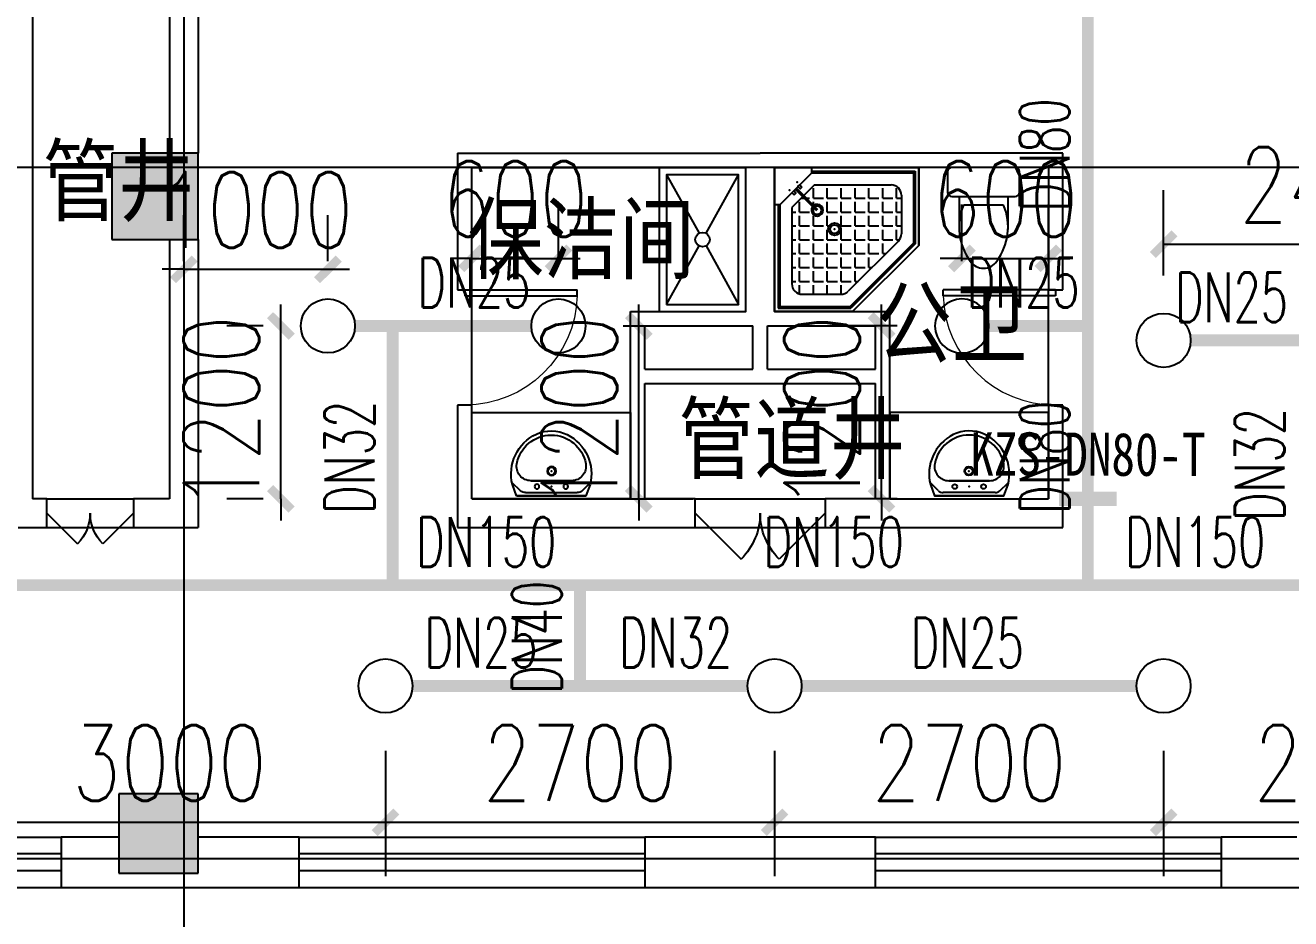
# Model space of a CAD drawing. Extents: x 0 to 2838408, y -923048 to 203859.
# Drawn here: x 2739663 to 2748444, y -201908 to -195704 of the extents above; entities that cross this region are included whole.
import ezdxf
from ezdxf.enums import TextEntityAlignment as Align

# ---------------------------------------------------------------- set-up
doc = ezdxf.new("R2010")
doc.units = 0
doc.header["$LTSCALE"] = 1000
for name, color, linetype in [('CLAYER', 7, 'Continuous'), ('COLUMN', 9, 'Continuous'), ('DIM_喷淋', 3, 'Continuous'), ('DOOR_FIRE', 4, 'Continuous'), ('DOTE', 8, 'Continuous'), ('EQUIP_喷头', 7, 'Continuous'), ('GROUND', 2, 'Continuous'), ('PIPE-喷淋', 6, 'Continuous'), ('PUB_HATCH', 8, 'Continuous'), ('PUB_TEXT', 7, 'Continuous'), ('TEXT_喷淋', 7, 'Continuous'), ('TWT_DIM', 3, 'Continuous'), ('WALL', 9, 'Continuous'), ('WINDOW', 4, 'Continuous'), ('XREF', 8, 'Continuous'), ('抗震支吊架', 2, 'Continuous'), ('洁具', 213, 'Continuous')]:
    doc.layers.add(name, color=color, linetype=linetype)
doc.styles.add('_TCH_DIM_T3', font='SIMPLEX', dxfattribs={"width": 0.75, "bigfont": 'HZTXT'})
doc.styles.add('_TWT_PIPEDN', font='SIMPLEX', dxfattribs={"width": 0.8, "height": 2.3, "bigfont": 'HZTXT'})
doc.styles.add('kzcad', font='', dxfattribs={"width": 0.8})
doc.styles.get("Standard").update_dxf_attribs({"font": 'geniso.shx', "bigfont": 'hztxt.shx'})
doc.styles.get('kzcad').set_extended_font_data('SimSun')
doc.dimstyles.new('_TWT_ARCH&&150', dxfattribs={"dimtxt": 525, "dimasz": 150, "dimexe": 375, "dimexo": 450, "dimgap": 150, "dimtad": 1, "dimdec": 0, "dimzin": 0, "dimdsep": 46, "dimtxsty": '_TCH_DIM_T3', "dimblk": 'ARCHTICK', "dimcen": 0.09, "dimclrt": 7, "dimazin": 2, "dimtfac": 1, "dimtdec": 0, "dimtix": 1, "dimtmove": 2, "dimatfit": 3, "dimfxl": 1, "dimtolj": 1, "dimtzin": 0, "dimarcsym": 0})

# ---------------------------------------------------------------- blocks, each defined once
blk = doc.blocks.new('1F平面-CAD导入_dwg_Drawing4_t3_dwg_$plan$00001613-474159-1F-927810-1F')
at = {"layer": '洁具'}
for p, q in [((-30, 250), (-170, 250)), ((-200, 169.7), (-430.4, 169.7)), ((-260.4, -139.7), (-260.4, 139.7)), ((-200, -169.7), (-200, -220)), ((-170, -250), (-30, -250))]:
    blk.add_line(p, q, dxfattribs=at)
for points in [[(-200, 220), (-200, 169.7), (-200, -169.7), (-430.4, -169.7)], [(0, -220), (0, 220)]]:
    blk.add_lwpolyline(points, dxfattribs=at)
for centre, radius, start, end in [((-170, 220), 30, 90, 180), ((-30, 220), 30, 0, 90), ((-589.6, 0), 109.8, 123.45086, 236.54914), ((-412.8, -227.4), 397.5, 67.45048, 126.63814), ((-412.8, 227.4), 397.5, 233.36186, 292.54952), ((-170, -220), 30, 180, 270), ((-30, -220), 30, 270, 0)]:
    blk.add_arc(centre, radius, start, end, dxfattribs=at)
blk = doc.blocks.new('$lvtry$00000169')
at = {"color": 0}
for p, q in [((258.9, -36), (258.9, 0)), ((258.9, -36), (36, -258.9)), ((258.9, -24), (976, -24)), ((258.9, -36), (964, -36)), ((964, -36), (976, -24)), ((964, -36), (964, -525.1)), ((976, -24), (976, -530.1)), ((276.1, -120), (120, -276.1)), ((143.9, -151), (290.7, -298.1)), ((151, -143.9), (297.8, -291)), ((269.6, -212.7), (269.6, -142.7)), ((276.1, -120), (808, -120)), ((365.9, -212.7), (365.9, -142.7)), ((462.1, -212.7), (462.1, -142.7)), ((558.4, -212.7), (558.4, -142.7)), ((654.6, -212.7), (654.6, -142.7)), ((750.9, -212.7), (750.9, -142.7)), ((847.1, -212.7), (847.1, -142.7)), ((36, -258.9), (0, -258.9)), ((24, -258.9), (24, -976)), ((36, -258.9), (36, -964)), ((173.4, -308.9), (173.4, -238.9)), ((183.4, -212.7), (205.5, -212.7)), ((219.6, -212.7), (243.4, -212.7)), ((269.6, -212.7), (339.6, -212.7)), ((269.6, -262.8), (269.6, -238.9)), ((365.9, -212.7), (435.9, -212.7)), ((365.9, -308.9), (365.9, -238.9)), ((462.1, -212.7), (532.1, -212.7)), ((462.1, -308.9), (462.1, -238.9)), ((558.4, -212.7), (628.4, -212.7)), ((558.4, -308.9), (558.4, -238.9)), ((654.6, -212.7), (724.6, -212.7)), ((654.6, -308.9), (654.6, -238.9)), ((750.9, -212.7), (820.9, -212.7)), ((750.9, -308.9), (750.9, -238.9)), ((847.1, -212.7), (880, -212.7)), ((847.1, -308.9), (847.1, -238.9)), ((880, -192), (880, -460.5)), ((120, -276.1), (120, -808)), ((120, -308.9), (147.1, -308.9)), ((173.4, -308.9), (243.4, -308.9)), ((173.4, -405.2), (173.4, -335.2)), ((269.6, -405.2), (269.6, -335.2)), ((334.3, -308.9), (339.6, -308.9)), ((365.9, -308.9), (435.9, -308.9)), ((365.9, -405.2), (365.9, -335.2)), ((462.1, -308.9), (532.1, -308.9)), ((462.1, -405.2), (462.1, -335.2)), ((558.4, -308.9), (628.4, -308.9)), ((558.4, -405.2), (558.4, -335.2)), ((654.6, -308.9), (724.6, -308.9)), ((654.6, -405.2), (654.6, -335.2)), ((750.9, -308.9), (820.9, -308.9)), ((750.9, -405.2), (750.9, -335.2)), ((847.1, -308.9), (880, -308.9)), ((847.1, -405.2), (847.1, -335.2)), ((120, -405.2), (147.1, -405.2)), ((173.4, -405.2), (243.4, -405.2)), ((173.4, -501.4), (173.4, -431.4)), ((269.6, -405.2), (339.6, -405.2)), ((269.6, -501.4), (269.6, -431.4)), ((365.9, -405.2), (378.6, -405.2)), ((365.9, -501.4), (365.9, -431.4)), ((462.1, -405.2), (532.1, -405.2)), ((462.1, -501.4), (462.1, -431.4)), ((558.4, -405.2), (628.4, -405.2)), ((558.4, -501.4), (558.4, -431.4)), ((654.6, -405.2), (724.6, -405.2)), ((654.6, -501.4), (654.6, -431.4)), ((750.9, -405.2), (820.9, -405.2)), ((750.9, -501.4), (750.9, -431.4)), ((847.1, -405.2), (880, -405.2)), ((847.1, -501.4), (847.1, -431.4)), ((120, -501.4), (147.1, -501.4)), ((173.4, -501.4), (243.4, -501.4)), ((269.6, -501.4), (339.6, -501.4)), ((365.9, -501.4), (435.9, -501.4)), ((462.1, -501.4), (532.1, -501.4)), ((858.9, -511.4), (511.4, -858.9)), ((964, -525.1), (525.1, -964)), ((558.4, -501.4), (628.4, -501.4)), ((654.6, -501.4), (724.6, -501.4)), ((750.9, -501.4), (820.9, -501.4)), ((847.1, -501.4), (867.2, -501.4)), ((964, -525.1), (976, -530.1)), ((120, -597.7), (147.1, -597.7)), ((173.4, -597.7), (173.4, -527.7)), ((173.4, -597.7), (243.4, -597.7)), ((269.6, -597.7), (269.6, -527.7)), ((269.6, -597.7), (339.6, -597.7)), ((365.9, -597.7), (365.9, -527.7)), ((365.9, -597.7), (435.9, -597.7)), ((462.1, -597.7), (462.1, -527.7)), ((462.1, -597.7), (532.1, -597.7)), ((976, -530.1), (530.1, -976)), ((558.4, -597.7), (558.4, -527.7)), ((558.4, -597.7), (628.4, -597.7)), ((654.6, -597.7), (654.6, -527.7)), ((654.6, -597.7), (724.6, -597.7)), ((750.9, -597.7), (750.9, -527.7)), ((750.9, -597.7), (772.6, -597.7)), ((120, -693.9), (147.1, -693.9)), ((173.4, -693.9), (173.4, -623.9)), ((173.4, -693.9), (243.4, -693.9)), ((269.6, -693.9), (269.6, -623.9)), ((269.6, -693.9), (339.6, -693.9)), ((365.9, -693.9), (365.9, -623.9)), ((365.9, -693.9), (435.9, -693.9)), ((462.1, -693.9), (462.1, -623.9)), ((462.1, -693.9), (532.1, -693.9)), ((558.4, -693.9), (558.4, -623.9)), ((558.4, -693.9), (628.4, -693.9)), ((654.6, -693.9), (654.6, -623.9)), ((654.6, -693.9), (676.4, -693.9)), ((120, -790.2), (147.1, -790.2)), ((173.4, -790.2), (173.4, -720.2)), ((173.4, -790.2), (243.4, -790.2)), ((269.6, -790.2), (269.6, -720.2)), ((269.6, -790.2), (339.6, -790.2)), ((365.9, -790.2), (365.9, -720.2)), ((365.9, -790.2), (435.9, -790.2)), ((462.1, -790.2), (462.1, -720.2)), ((462.1, -790.2), (532.1, -790.2)), ((558.4, -790.2), (558.4, -720.2)), ((558.4, -790.2), (580.1, -790.2)), ((173.4, -877.5), (173.4, -816.4)), ((269.6, -880), (269.6, -816.4)), ((365.9, -880), (365.9, -816.4)), ((462.1, -880), (462.1, -816.4)), ((36, -964), (24, -976)), ((36, -964), (525.1, -964)), ((192, -880), (460.5, -880)), ((525.1, -964), (530.1, -976)), ((24, -976), (530.1, -976))]:
    blk.add_line(p, q, dxfattribs=at)
blk.add_lwpolyline([(0, 0), (0, -1000), (540, -1000), (1000, -540), (1000, 0)], close=True)
for points in [[(0, 0), (0, -1000)], [(0, 0), (1000, 0)], [(1000, 0), (1000, -540)], [(136.1, -189.7), (147.9, -177.9), (132.5, -162.5), (120.7, -174.3)], [(189.7, -136.1), (177.9, -147.9), (162.5, -132.5), (174.3, -120.7)], [(1000, -540), (540, -1000)], [(0, -1000), (540, -1000)]]:
    blk.add_lwpolyline(points, close=True, dxfattribs=at)
for radius in [43.8, 31.1]:
    blk.add_circle((416.2, -427.6), radius, dxfattribs=at)
for centre, radius, start, end in [((808, -192), 72, 0, 90), ((296, -295.7), 40.6, 142.58296, 128.41974), ((296, -295.7), 28.6, 145.82801, 125.65986), ((808, -460.5), 72, 315, 0), ((192, -808), 72, 180, 270), ((460.5, -808), 72, 270, 315)]:
    blk.add_arc(centre, radius, start, end, dxfattribs=at)
for p in [(103.2, -155.8, 0), (156.1, -102.2, 0), (415.8, -428.1, 0)]:
    blk.add_point(p, dxfattribs=at)
blk = doc.blocks.new('$lvtry$00000178')
at = {"color": 0}
for p, q in [((-238.4, 0), (238.4, 0)), ((-214.1, -36.1), (-272.1, -90.6)), ((-179.8, -22.5), (180.1, -22.5)), ((215.7, -37.5), (268.3, -90.8)), ((-141.7, -105.2), (140.2, -105.2)), ((140.2, -105.2), (-141.7, -105.2))]:
    blk.add_line(p, q, dxfattribs=at)
blk.add_lwpolyline([(-103.6, -429.7, 0.224698), (110.4, -425.4, 0.348046), (268.9, -78.5), (239.5, 0), (-241.3, 0), (-270.7, -78.5, 0.356844)], format="xyb", close=True, dxfattribs=at)
for centre, radius in [((-100, -65), 16.3), ((100, -65), 16.3), ((1.4, -172.5), 31.6)]:
    blk.add_circle(centre, radius, dxfattribs=at)
at = {"color": 0, "lineweight": 13}
blk.add_circle((1.4, -172.5), 23, dxfattribs=at)
at = {"color": 0}
for centre, radius, start, end in [((-179.8, -72.5), 50, 90, 133.18096), ((180.1, -72.5), 50, 44.56072, 90), ((-141.7, -205.2), 100, 90, 190.56023), ((140.2, -205.2), 100, 349.43977, 90), ((-0.7, -179), 243.4, 190.56023, 349.43977)]:
    blk.add_arc(centre, radius, start, end, dxfattribs=at)
for p in [(0, -65), (1.4, -172.5)]:
    blk.add_point(p, dxfattribs=at)
blk = doc.blocks.new('A$C70365C93')
at = {"layer": '洁具'}
blk.add_lwpolyline([(-1900, 2300), (-1900, 1700), (-800, 1700), (-800, 2300)], close=True, dxfattribs=at)
blk.add_blockref('$lvtry$00000178', (-1350, 2280), dxfattribs=at)
at = {"layer": '洁具', "rotation": 180}
blk.add_blockref('$lvtry$00000169', (0, 0), dxfattribs=at)
at = {"layer": '洁具', "extrusion": (0, 0, -1), "xscale": -1, "zscale": -1, "rotation": 90}
blk.add_blockref('1F平面-CAD导入_dwg_Drawing4_t3_dwg_$plan$00001613-474159-1F-927810-1F', (1450, 0), dxfattribs=at)
blk = doc.blocks.new('$WINLIB2D$00000001')
at = {"color": 0}
for points in [[(-0.5, 0.5), (-0.5, -0.5)], [(-0.5, 0.5), (0.5, 0.5)], [(0.5, -0.5), (0.5, 0.5)], [(0.5, 0.1667), (-0.5, 0.1667)], [(0.5, -0.1667), (-0.5, -0.1667)], [(-0.5, -0.5), (0.5, -0.5)]]:
    blk.add_lwpolyline(points, dxfattribs=at)
blk = doc.blocks.new('$DorLib2D$00000116')
at = {"color": 0}
for p, q in [((-0.5, 0), (-0.1464, 0.3536)), ((0.5, 0), (0.1464, 0.3536))]:
    blk.add_line(p, q, dxfattribs=at)
for centre, start, end in [((-0.5, 0), 0, 45), ((0.5, 0), 135, 180)]:
    blk.add_arc(centre, 0.5, start, end, dxfattribs=at)
blk = doc.blocks.new('$DorLib2D$00000001')
for p, q in [((0.45, 0.975), (0.5, 0.975)), ((0.45, 0), (0.45, 0.975)), ((0.5, 0), (0.5, 0.975)), ((0.5, 0), (0.45, 0))]:
    blk.add_line(p, q)
at = {"lineweight": 13}
blk.add_arc((0.475, 0), 0.975, 91.4693, 180, dxfattribs=at)
blk = doc.blocks.new('1F1')
at = {"layer": 'PUB_HATCH'}
for points in [[(2404816.7, -196592.2), (2404216.7, -196592.2), (2404216.7, -197192.2), (2404816.7, -197192.2)], [(2404816.7, -201042.2), (2404266.7, -201042.2), (2404266.7, -201592.2), (2404816.7, -201592.2)]]:
    blk.add_hatch(color=256, dxfattribs=at).paths.add_polyline_path(points)
for p, q in [((2408066.7, -196742.2), (2408292.5, -197148.5)), ((2408341, -197148.5), (2408566.7, -196742.2)), ((2408066.7, -197642.2), (2408292.5, -197235.9)), ((2408341, -197235.9), (2408566.7, -197642.2))]:
    blk.add_line(p, q)
for points in [[(2408016.7, -197692.2), (2408616.7, -197692.2), (2408616.7, -196692.2), (2408016.7, -196692.2)], [(2408066.7, -197642.2), (2408566.7, -197642.2), (2408566.7, -196742.2), (2408066.7, -196742.2)]]:
    blk.add_lwpolyline(points, close=True)
blk.add_circle((2408316.7, -197192.2), 50)
at = {"layer": 'COLUMN'}
for p, q in [((2404816.7, -196592.2), (2404216.7, -196592.2)), ((2404216.7, -196592.2), (2404216.7, -197192.2)), ((2404816.7, -197192.2), (2404816.7, -196592.2)), ((2404216.7, -197192.2), (2404816.7, -197192.2)), ((2404816.7, -201042.2), (2404266.7, -201042.2)), ((2404266.7, -201042.2), (2404266.7, -201592.2)), ((2404816.7, -201592.2), (2404816.7, -201042.2)), ((2404266.7, -201592.2), (2404816.7, -201592.2))]:
    blk.add_line(p, q, dxfattribs=at)
at = {"layer": 'DOOR_FIRE'}
for p, q in [((2403766.7, -198992.2), (2404366.7, -198992.2)), ((2408266.7, -198992.2), (2409166.7, -198992.2)), ((2403766.7, -199192.2), (2404366.7, -199192.2)), ((2408266.7, -199192.2), (2409166.7, -199192.2))]:
    blk.add_line(p, q, dxfattribs=at)
at = {"layer": 'DOTE'}
for p, q in [((2404716.7, -187892.2), (2404716.7, -271092.2)), ((2453916.7, -196692.2), (2343216.7, -196692.2)), ((2453916.7, -201492.2), (2343216.7, -201492.2))]:
    blk.add_line(p, q, dxfattribs=at)
at = {"layer": 'GROUND'}
blk.add_lwpolyline([(2363516.7, -201692.2), (2436966.7, -201692.2)], dxfattribs=at)
at = {"layer": 'WALL'}
for p, q in [((2403666.7, -194392.2), (2403666.7, -196742.2)), ((2404616.7, -194792.2), (2404616.7, -196592.2)), ((2404816.7, -194792.2), (2404816.7, -196592.2)), ((2406616.7, -196592.2), (2408716.7, -196592.2)), ((2406616.7, -196592.2), (2406616.7, -197542.2)), ((2410816.7, -196592.2), (2408716.7, -196592.2)), ((2410816.7, -197542.2), (2410816.7, -196592.2)), ((2406716.7, -196692.2), (2408616.7, -196692.2)), ((2406716.7, -197542.2), (2406716.7, -196692.2)), ((2408616.7, -197692.2), (2408616.7, -196692.2)), ((2408816.7, -197692.2), (2408816.7, -196692.2)), ((2410716.7, -196692.2), (2408816.7, -196692.2)), ((2410716.7, -196692.2), (2410716.7, -197542.2)), ((2403666.7, -196742.2), (2403666.7, -198992.2)), ((2404616.7, -197192.2), (2404616.7, -198992.2)), ((2404816.7, -197192.2), (2404816.7, -199192.2)), ((2406616.7, -197542.2), (2406716.7, -197542.2)), ((2410716.7, -197542.2), (2410816.7, -197542.2)), ((2407816.7, -197692.2), (2408616.7, -197692.2)), ((2407816.7, -198192.2), (2407816.7, -197692.2)), ((2408816.7, -197692.2), (2409616.7, -197692.2)), ((2409616.7, -198192.2), (2409616.7, -197692.2)), ((2407916.7, -197792.2), (2408666.7, -197792.2)), ((2407916.7, -198092.2), (2407916.7, -197792.2)), ((2408666.7, -198092.2), (2408666.7, -197792.2)), ((2408766.7, -197792.2), (2409516.7, -197792.2)), ((2408766.7, -198092.2), (2408766.7, -197792.2)), ((2409516.7, -198092.2), (2409516.7, -197792.2)), ((2407916.7, -198092.2), (2408666.7, -198092.2)), ((2408766.7, -198092.2), (2409516.7, -198092.2)), ((2407816.7, -198992.2), (2407816.7, -198192.2)), ((2407916.7, -198192.2), (2408716.7, -198192.2)), ((2407916.7, -198992.2), (2407916.7, -198192.2)), ((2408716.7, -198192.2), (2409516.7, -198192.2)), ((2409516.7, -198992.2), (2409516.7, -198192.2)), ((2409616.7, -198992.2), (2409616.7, -198192.2)), ((2406716.7, -198342.2), (2406616.7, -198342.2)), ((2406616.7, -198342.2), (2406616.7, -199192.2)), ((2406716.7, -198992.2), (2406716.7, -198342.2)), ((2410816.7, -198342.2), (2410716.7, -198342.2)), ((2410716.7, -198342.2), (2410716.7, -198992.2)), ((2410816.7, -199192.2), (2410816.7, -198342.2)), ((2403766.7, -198992.2), (2403666.7, -198992.2)), ((2403766.7, -199192.2), (2403766.7, -198992.2)), ((2404616.7, -198992.2), (2404366.7, -198992.2)), ((2404366.7, -198992.2), (2404366.7, -199192.2)), ((2406716.7, -198992.2), (2407816.7, -198992.2)), ((2408266.7, -198992.2), (2407916.7, -198992.2)), ((2408266.7, -199192.2), (2408266.7, -198992.2)), ((2409516.7, -198992.2), (2409166.7, -198992.2)), ((2409166.7, -198992.2), (2409166.7, -199192.2)), ((2409616.7, -198992.2), (2410716.7, -198992.2)), ((2403566.7, -199192.2), (2403766.7, -199192.2)), ((2404366.7, -199192.2), (2404816.7, -199192.2)), ((2406616.7, -199192.2), (2407816.7, -199192.2)), ((2407816.7, -199192.2), (2408266.7, -199192.2)), ((2409166.7, -199192.2), (2409616.7, -199192.2)), ((2409616.7, -199192.2), (2410816.7, -199192.2)), ((2404266.7, -201342.2), (2403866.7, -201342.2)), ((2403866.7, -201342.2), (2403866.7, -201692.2)), ((2405516.7, -201342.2), (2404816.7, -201342.2)), ((2405516.7, -201692.2), (2405516.7, -201342.2)), ((2409516.7, -201342.2), (2407916.7, -201342.2)), ((2407916.7, -201342.2), (2407916.7, -201692.2)), ((2409516.7, -201692.2), (2409516.7, -201342.2)), ((2412441.7, -201342.2), (2411916.7, -201342.2)), ((2411916.7, -201342.2), (2411916.7, -201692.2)), ((2403866.7, -201692.2), (2404541.7, -201692.2)), ((2404541.7, -201692.2), (2405516.7, -201692.2)), ((2407916.7, -201692.2), (2409516.7, -201692.2)), ((2411916.7, -201692.2), (2412716.7, -201692.2))]:
    blk.add_line(p, q, dxfattribs=at)
at = {"layer": 'WINDOW'}
for p, q in [((2406716.7, -198342.2), (2406716.7, -197542.2)), ((2410716.7, -198342.2), (2410716.7, -197542.2))]:
    blk.add_line(p, q, dxfattribs=at)
at = {"layer": '洁具'}
blk.add_lwpolyline([(2406716.7, -198992.2), (2406716.7, -198392.2), (2407816.7, -198392.2), (2407816.7, -198992.2)], close=True, dxfattribs=at)
at = {"rotation": 180}
blk.add_blockref('A$C70365C93', (2408816.7, -196692.2), dxfattribs=at)
at = {"layer": 'DOOR_FIRE', "zscale": 200}
for p, xscale, yscale in [((2404066.7, -199092.2), 600, -600), ((2408716.7, -199092.2), 900, -900)]:
    blk.add_blockref('$DorLib2D$00000116', p, dxfattribs=dict(at, xscale=xscale, yscale=yscale))
at = {"layer": 'WINDOW', "xscale": 800, "zscale": 800, "rotation": 90}
for p, yscale in [((2406666.7, -197942.2), -800), ((2410766.7, -197942.2), 800)]:
    blk.add_blockref('$DorLib2D$00000001', p, dxfattribs=dict(at, yscale=yscale))
at = {"layer": 'WINDOW', "yscale": -350}
for p, xscale, zscale in [((2402966.7, -201517.2), 1800, 1800), ((2406716.7, -201517.2), 2400, 2400), ((2410716.7, -201517.2), 2400, 2400)]:
    blk.add_blockref('$WINLIB2D$00000001', p, dxfattribs=dict(at, xscale=xscale, zscale=zscale))
at = {"layer": '洁具', "xscale": -1, "rotation": 180}
blk.add_blockref('$lvtry$00000178', (2407267.7, -198972.2), dxfattribs=at)
at = {"layer": 'CLAYER'}
for s, p in [('管井', (2403736.7, -197064.1)), ('公卫', (2409522, -198051.2)), ('管道井', (2408149.1, -198855.2)), ('管道井', (2408149.1, -198855.2))]:
    blk.add_text(s, height=525, dxfattribs=at).set_placement(p)
at = {"layer": 'PUB_TEXT'}
blk.add_text('保洁间', height=525, dxfattribs=at).set_placement((2406688.5, -197468.4))
blk = doc.blocks.new('_ArchTick')
at = {"color": 0, "linetype": 'ByBlock', "const_width": 0.4}
blk.add_lwpolyline([(-0.5, -0.5), (0.5, 0.5)], dxfattribs=at)
blk = doc.blocks.new('*D3038')
at = {"layer": 'Defpoints', "color": 0, "linetype": 'ByBlock', "transparency": 16777216}
for p in [(2749962.5, -197224.4), (2747562.5, -197892.2), (2749962.5, -197892.2)]:
    blk.add_point(p, dxfattribs=at)
at = {"layer": 'DIM_喷淋', "color": 0, "linetype": 'ByBlock', "lineweight": -2, "transparency": 16777216}
for p, q in [((2747562.5, -197442.2), (2747562.5, -196849.4)), ((2749962.5, -197442.2), (2749962.5, -196849.4)), ((2747562.5, -197224.4), (2749962.5, -197224.4))]:
    blk.add_line(p, q, dxfattribs=at)
at = {"layer": 'DIM_喷淋', "color": 0, "linetype": 'ByBlock', "lineweight": -2, "transparency": 16777216, "xscale": 150, "yscale": 150, "zscale": 150, "rotation": 180}
blk.add_blockref('_ArchTick', (2747562.5, -197224.4), dxfattribs=at)
at = {"layer": 'DIM_喷淋', "color": 0, "linetype": 'ByBlock', "lineweight": -2, "transparency": 16777216, "xscale": 150, "yscale": 150, "zscale": 150}
blk.add_blockref('_ArchTick', (2749962.5, -197224.4), dxfattribs=at)
at = {"layer": 'DIM_喷淋', "color": 7, "linetype": 'ByBlock', "transparency": 16777216, "insert": (2748762.5, -196811.9), "char_height": 525, "attachment_point": 5, "style": '_TCH_DIM_T3'}
blk.add_mtext('\\A1;2400', dxfattribs=at)
blk = doc.blocks.new('*D3114')
at = {"layer": 'Defpoints', "color": 0, "linetype": 'ByBlock', "transparency": 16777216}
for p in [(2747562.5, -200292.2), (2750162.5, -200292.2), (2750162.5, -201238.8)]:
    blk.add_point(p, dxfattribs=at)
at = {"layer": 'DIM_喷淋', "color": 0, "linetype": 'ByBlock', "lineweight": -2, "transparency": 16777216}
for p, q in [((2747562.5, -200742.2), (2747562.5, -201613.8)), ((2750162.5, -200742.2), (2750162.5, -201613.8)), ((2747562.5, -201238.8), (2750162.5, -201238.8))]:
    blk.add_line(p, q, dxfattribs=at)
at = {"layer": 'DIM_喷淋', "color": 0, "linetype": 'ByBlock', "lineweight": -2, "transparency": 16777216, "xscale": 150, "yscale": 150, "zscale": 150, "rotation": 180}
blk.add_blockref('_ArchTick', (2747562.5, -201238.8), dxfattribs=at)
at = {"layer": 'DIM_喷淋', "color": 0, "linetype": 'ByBlock', "lineweight": -2, "transparency": 16777216, "xscale": 150, "yscale": 150, "zscale": 150}
blk.add_blockref('_ArchTick', (2750162.5, -201238.8), dxfattribs=at)
at = {"layer": 'DIM_喷淋', "color": 7, "linetype": 'ByBlock', "transparency": 16777216, "insert": (2748862.5, -200826.3), "char_height": 525, "attachment_point": 5, "style": '_TCH_DIM_T3'}
blk.add_mtext('\\A1;2600', dxfattribs=at)
blk = doc.blocks.new('*D3115')
at = {"layer": 'Defpoints', "color": 0, "linetype": 'ByBlock', "transparency": 16777216}
for p in [(2744862.5, -200292.2), (2747562.5, -200292.2), (2747562.5, -201238.8)]:
    blk.add_point(p, dxfattribs=at)
at = {"layer": 'DIM_喷淋', "color": 0, "linetype": 'ByBlock', "lineweight": -2, "transparency": 16777216}
for p, q in [((2744862.5, -200742.2), (2744862.5, -201613.8)), ((2747562.5, -200742.2), (2747562.5, -201613.8)), ((2744862.5, -201238.8), (2747562.5, -201238.8))]:
    blk.add_line(p, q, dxfattribs=at)
at = {"layer": 'DIM_喷淋', "color": 0, "linetype": 'ByBlock', "lineweight": -2, "transparency": 16777216, "xscale": 150, "yscale": 150, "zscale": 150, "rotation": 180}
blk.add_blockref('_ArchTick', (2744862.5, -201238.8), dxfattribs=at)
at = {"layer": 'DIM_喷淋', "color": 0, "linetype": 'ByBlock', "lineweight": -2, "transparency": 16777216, "xscale": 150, "yscale": 150, "zscale": 150}
blk.add_blockref('_ArchTick', (2747562.5, -201238.8), dxfattribs=at)
at = {"layer": 'DIM_喷淋', "color": 7, "linetype": 'ByBlock', "transparency": 16777216, "insert": (2746212.5, -200826.3), "char_height": 525, "attachment_point": 5, "style": '_TCH_DIM_T3'}
blk.add_mtext('\\A1;2700', dxfattribs=at)
blk = doc.blocks.new('*D3116')
at = {"layer": 'Defpoints', "color": 0, "linetype": 'ByBlock', "transparency": 16777216}
for p in [(2742162.5, -200292.2), (2744862.5, -200292.2), (2744862.5, -201238.8)]:
    blk.add_point(p, dxfattribs=at)
at = {"layer": 'DIM_喷淋', "color": 0, "linetype": 'ByBlock', "lineweight": -2, "transparency": 16777216}
for p, q in [((2742162.5, -200742.2), (2742162.5, -201613.8)), ((2744862.5, -200742.2), (2744862.5, -201613.8)), ((2742162.5, -201238.8), (2744862.5, -201238.8))]:
    blk.add_line(p, q, dxfattribs=at)
at = {"layer": 'DIM_喷淋', "color": 0, "linetype": 'ByBlock', "lineweight": -2, "transparency": 16777216, "xscale": 150, "yscale": 150, "zscale": 150, "rotation": 180}
blk.add_blockref('_ArchTick', (2742162.5, -201238.8), dxfattribs=at)
at = {"layer": 'DIM_喷淋', "color": 0, "linetype": 'ByBlock', "lineweight": -2, "transparency": 16777216, "xscale": 150, "yscale": 150, "zscale": 150}
blk.add_blockref('_ArchTick', (2744862.5, -201238.8), dxfattribs=at)
at = {"layer": 'DIM_喷淋', "color": 7, "linetype": 'ByBlock', "transparency": 16777216, "insert": (2743512.5, -200826.3), "char_height": 525, "attachment_point": 5, "style": '_TCH_DIM_T3'}
blk.add_mtext('\\A1;2700', dxfattribs=at)
blk = doc.blocks.new('*D3117')
at = {"layer": 'Defpoints', "color": 0, "linetype": 'ByBlock', "transparency": 16777216}
for p in [(2739162.5, -200292.2), (2742162.5, -200292.2), (2742162.5, -201238.8)]:
    blk.add_point(p, dxfattribs=at)
at = {"layer": 'DIM_喷淋', "color": 0, "linetype": 'ByBlock', "lineweight": -2, "transparency": 16777216}
for p, q in [((2739162.5, -200742.2), (2739162.5, -201613.8)), ((2742162.5, -200742.2), (2742162.5, -201613.8)), ((2739162.5, -201238.8), (2742162.5, -201238.8))]:
    blk.add_line(p, q, dxfattribs=at)
at = {"layer": 'DIM_喷淋', "color": 0, "linetype": 'ByBlock', "lineweight": -2, "transparency": 16777216, "xscale": 150, "yscale": 150, "zscale": 150, "rotation": 180}
blk.add_blockref('_ArchTick', (2739162.5, -201238.8), dxfattribs=at)
at = {"layer": 'DIM_喷淋', "color": 0, "linetype": 'ByBlock', "lineweight": -2, "transparency": 16777216, "xscale": 150, "yscale": 150, "zscale": 150}
blk.add_blockref('_ArchTick', (2742162.5, -201238.8), dxfattribs=at)
at = {"layer": 'DIM_喷淋', "color": 7, "linetype": 'ByBlock', "transparency": 16777216, "insert": (2740662.5, -200826.3), "char_height": 525, "attachment_point": 5, "style": '_TCH_DIM_T3'}
blk.add_mtext('\\A1;3000', dxfattribs=at)
blk = doc.blocks.new('*D3144')
at = {"layer": 'Defpoints', "color": 0, "linetype": 'ByBlock', "transparency": 16777216}
for p in [(2746762.5, -197322.5), (2746162.5, -197792.2), (2746762.5, -197792.2)]:
    blk.add_point(p, dxfattribs=at)
at = {"layer": 'TWT_DIM', "color": 0, "linetype": 'ByBlock', "lineweight": -2, "transparency": 16777216}
for p, q in [((2746162.5, -197342.2), (2746162.5, -196947.5)), ((2746762.5, -197342.2), (2746762.5, -196947.5)), ((2746162.5, -197322.5), (2746012.5, -197322.5)), ((2746162.5, -197322.5), (2746762.5, -197322.5)), ((2746762.5, -197322.5), (2746912.5, -197322.5))]:
    blk.add_line(p, q, dxfattribs=at)
at = {"layer": 'TWT_DIM', "color": 0, "linetype": 'ByBlock', "lineweight": -2, "transparency": 16777216, "xscale": 150, "yscale": 150, "zscale": 150}
blk.add_blockref('_ArchTick', (2746162.5, -197322.5), dxfattribs=at)
at = {"layer": 'TWT_DIM', "color": 0, "linetype": 'ByBlock', "lineweight": -2, "transparency": 16777216, "xscale": 150, "yscale": 150, "zscale": 150, "rotation": 180}
blk.add_blockref('_ArchTick', (2746762.5, -197322.5), dxfattribs=at)
at = {"layer": 'TWT_DIM', "color": 7, "linetype": 'ByBlock', "transparency": 16777216, "insert": (2746462.5, -196910), "char_height": 525, "attachment_point": 5, "style": '_TCH_DIM_T3'}
blk.add_mtext('\\A1;600', dxfattribs=at)
blk = doc.blocks.new('*D3145')
at = {"layer": 'Defpoints', "color": 0, "linetype": 'ByBlock', "transparency": 16777216}
for p in [(2745604.8, -197792.2), (2746162.5, -197792.2), (2746162.5, -198992.2)]:
    blk.add_point(p, dxfattribs=at)
at = {"layer": 'TWT_DIM', "color": 0, "linetype": 'ByBlock', "lineweight": -2, "transparency": 16777216}
for p, q in [((2745604.8, -197792.2), (2745604.8, -197642.2)), ((2745712.5, -197792.2), (2745229.8, -197792.2)), ((2745604.8, -198992.2), (2745604.8, -197792.2)), ((2745712.5, -198992.2), (2745229.8, -198992.2)), ((2745604.8, -198992.2), (2745604.8, -199142.2))]:
    blk.add_line(p, q, dxfattribs=at)
at = {"layer": 'TWT_DIM', "color": 0, "linetype": 'ByBlock', "lineweight": -2, "transparency": 16777216, "xscale": 150, "yscale": 150, "zscale": 150}
for p, rotation in [((2745604.8, -197792.2), 270), ((2745604.8, -198992.2), 90)]:
    blk.add_blockref('_ArchTick', p, dxfattribs=dict(at, rotation=rotation))
at = {"layer": 'TWT_DIM', "color": 7, "linetype": 'ByBlock', "transparency": 16777216, "insert": (2745192.3, -198392.2), "char_height": 525, "attachment_point": 5, "rotation": 90, "style": '_TCH_DIM_T3'}
blk.add_mtext('\\A1;1200', dxfattribs=at)
blk = doc.blocks.new('*D3146')
at = {"layer": 'Defpoints', "color": 0, "linetype": 'ByBlock', "transparency": 16777216}
for p in [(2741762.5, -197398.8), (2740762.5, -197792.2), (2741762.5, -197792.2)]:
    blk.add_point(p, dxfattribs=at)
at = {"layer": 'TWT_DIM', "color": 0, "linetype": 'ByBlock', "lineweight": -2, "transparency": 16777216}
for p, q in [((2740762.5, -197342.2), (2740762.5, -197023.8)), ((2741762.5, -197342.2), (2741762.5, -197023.8)), ((2740762.5, -197398.8), (2740612.5, -197398.8)), ((2740762.5, -197398.8), (2741762.5, -197398.8)), ((2741762.5, -197398.8), (2741912.5, -197398.8))]:
    blk.add_line(p, q, dxfattribs=at)
at = {"layer": 'TWT_DIM', "color": 0, "linetype": 'ByBlock', "lineweight": -2, "transparency": 16777216, "xscale": 150, "yscale": 150, "zscale": 150}
blk.add_blockref('_ArchTick', (2740762.5, -197398.8), dxfattribs=at)
at = {"layer": 'TWT_DIM', "color": 0, "linetype": 'ByBlock', "lineweight": -2, "transparency": 16777216, "xscale": 150, "yscale": 150, "zscale": 150, "rotation": 180}
blk.add_blockref('_ArchTick', (2741762.5, -197398.8), dxfattribs=at)
at = {"layer": 'TWT_DIM', "color": 7, "linetype": 'ByBlock', "transparency": 16777216, "insert": (2741262.5, -196986.3), "char_height": 525, "attachment_point": 5, "style": '_TCH_DIM_T3'}
blk.add_mtext('\\A1;1000', dxfattribs=at)
blk = doc.blocks.new('*D3147')
at = {"layer": 'Defpoints', "color": 0, "linetype": 'ByBlock', "transparency": 16777216}
for p in [(2743362.5, -197322.5), (2742762.5, -197792.2), (2743362.5, -197792.2)]:
    blk.add_point(p, dxfattribs=at)
at = {"layer": 'TWT_DIM', "color": 0, "linetype": 'ByBlock', "lineweight": -2, "transparency": 16777216}
for p, q in [((2742762.5, -197342.2), (2742762.5, -196947.5)), ((2743362.5, -197342.2), (2743362.5, -196947.5)), ((2742762.5, -197322.5), (2742612.5, -197322.5)), ((2742762.5, -197322.5), (2743362.5, -197322.5)), ((2743362.5, -197322.5), (2743512.5, -197322.5))]:
    blk.add_line(p, q, dxfattribs=at)
at = {"layer": 'TWT_DIM', "color": 0, "linetype": 'ByBlock', "lineweight": -2, "transparency": 16777216, "xscale": 150, "yscale": 150, "zscale": 150}
blk.add_blockref('_ArchTick', (2742762.5, -197322.5), dxfattribs=at)
at = {"layer": 'TWT_DIM', "color": 0, "linetype": 'ByBlock', "lineweight": -2, "transparency": 16777216, "xscale": 150, "yscale": 150, "zscale": 150, "rotation": 180}
blk.add_blockref('_ArchTick', (2743362.5, -197322.5), dxfattribs=at)
at = {"layer": 'TWT_DIM', "color": 7, "linetype": 'ByBlock', "transparency": 16777216, "insert": (2743062.5, -196910), "char_height": 525, "attachment_point": 5, "style": '_TCH_DIM_T3'}
blk.add_mtext('\\A1;600', dxfattribs=at)
blk = doc.blocks.new('*D3148')
at = {"layer": 'Defpoints', "color": 0, "linetype": 'ByBlock', "transparency": 16777216}
for p in [(2743362.5, -197792.2), (2743920.3, -197792.2), (2743362.5, -198992.2)]:
    blk.add_point(p, dxfattribs=at)
at = {"layer": 'TWT_DIM', "color": 0, "linetype": 'ByBlock', "lineweight": -2, "transparency": 16777216}
for p, q in [((2743920.3, -197792.2), (2743920.3, -197642.2)), ((2743812.5, -197792.2), (2744295.3, -197792.2)), ((2743920.3, -198992.2), (2743920.3, -197792.2)), ((2743812.5, -198992.2), (2744295.3, -198992.2)), ((2743920.3, -198992.2), (2743920.3, -199142.2))]:
    blk.add_line(p, q, dxfattribs=at)
at = {"layer": 'TWT_DIM', "color": 0, "linetype": 'ByBlock', "lineweight": -2, "transparency": 16777216, "xscale": 150, "yscale": 150, "zscale": 150}
for p, rotation in [((2743920.3, -197792.2), 270), ((2743920.3, -198992.2), 90)]:
    blk.add_blockref('_ArchTick', p, dxfattribs=dict(at, rotation=rotation))
at = {"layer": 'TWT_DIM', "color": 7, "linetype": 'ByBlock', "transparency": 16777216, "insert": (2743507.8, -198392.2), "char_height": 525, "attachment_point": 5, "rotation": 90, "style": '_TCH_DIM_T3'}
blk.add_mtext('\\A1;1200', dxfattribs=at)
blk = doc.blocks.new('*D3149')
at = {"layer": 'Defpoints', "color": 0, "linetype": 'ByBlock', "transparency": 16777216}
for p in [(2741436.2, -197792.2), (2741762.5, -197792.2), (2741762.5, -198992.2)]:
    blk.add_point(p, dxfattribs=at)
at = {"layer": 'TWT_DIM', "color": 0, "linetype": 'ByBlock', "lineweight": -2, "transparency": 16777216}
for p, q in [((2741436.2, -197792.2), (2741436.2, -197642.2)), ((2741312.5, -197792.2), (2741061.2, -197792.2)), ((2741436.2, -198992.2), (2741436.2, -197792.2)), ((2741312.5, -198992.2), (2741061.2, -198992.2)), ((2741436.2, -198992.2), (2741436.2, -199142.2))]:
    blk.add_line(p, q, dxfattribs=at)
at = {"layer": 'TWT_DIM', "color": 0, "linetype": 'ByBlock', "lineweight": -2, "transparency": 16777216, "xscale": 150, "yscale": 150, "zscale": 150}
for p, rotation in [((2741436.2, -197792.2), 270), ((2741436.2, -198992.2), 90)]:
    blk.add_blockref('_ArchTick', p, dxfattribs=dict(at, rotation=rotation))
at = {"layer": 'TWT_DIM', "color": 7, "linetype": 'ByBlock', "transparency": 16777216, "insert": (2741023.7, -198392.2), "char_height": 525, "attachment_point": 5, "rotation": 90, "style": '_TCH_DIM_T3'}
blk.add_mtext('\\A1;1200', dxfattribs=at)
blk = doc.blocks.new('$TwtSys$00000125')
blk.add_circle((0, 0, 0), 1)

msp = doc.modelspace()

# ---------------------------------------------------------------- linework, layer by layer
at = {"layer": 'PIPE-喷淋', "linetype": 'ByBlock', "ltscale": 1.5, "const_width": 82.5}
for points in [[(2747036.7, -195392.2), (2747036.7, -197792.2)], [(2741950, -197792.2), (2742212.5, -197792.2)], [(2742212.5, -197792.2), (2743175, -197792.2)], [(2742212.5, -197792.2), (2742212.5, -199592.2)], [(2746350, -197792.2), (2747036.7, -197792.2)], [(2747036.7, -197792.2), (2747036.7, -199592.2)], [(2747750, -197892.2), (2748528.7, -197892.2)], [(2734712.5, -199592.2), (2742212.5, -199592.2)], [(2742212.5, -199592.2), (2743512.5, -199592.2)], [(2743512.5, -199592.2), (2747036.7, -199592.2)], [(2743512.5, -200292.2), (2743512.5, -199592.2)], [(2747036.7, -199592.2), (2748528.7, -199592.2)], [(2742350, -200292.2), (2743512.5, -200292.2)], [(2743512.5, -200292.2), (2744675, -200292.2)], [(2745050, -200292.2), (2747375, -200292.2)]]:
    msp.add_lwpolyline(points, dxfattribs=at)
at = {"layer": '抗震支吊架', "color": 4, "const_width": 100}
msp.add_lwpolyline([(2746836.7, -198992.2), (2747236.7, -198992.2)], dxfattribs=at)

# ---------------------------------------------------------------- block references
at = {"layer": 'EQUIP_喷头', "linetype": 'ByBlock', "xscale": 187.5, "yscale": 187.5, "zscale": 187.5}
for p in [(2741762.5, -197792.2), (2743362.5, -197792.2), (2747562.5, -197892.2), (2742162.5, -200292.2), (2744862.5, -200292.2), (2747562.5, -200292.2)]:
    msp.add_blockref('$TwtSys$00000125', p, dxfattribs=at)
at = {"layer": 'EQUIP_喷头', "linetype": 'ByBlock', "xscale": 187.5, "yscale": -187.5, "zscale": 187.5, "rotation": 180}
msp.add_blockref('$TwtSys$00000125', (2746162.5, -197792.2), dxfattribs=at)
at = {"layer": 'XREF'}
msp.add_blockref('1F1', (336045.8, 0), dxfattribs=at)

# ---------------------------------------------------------------- texts
at = {"layer": 'TEXT_喷淋', "linetype": 'ByBlock', "style": '_TWT_PIPEDN', "width": 0.64}
for p in [(2746909.2, -196997), (2746909.2, -199097)]:
    msp.add_text('DN80', height=345, rotation=90, dxfattribs=at).set_placement(p)
at = {"layer": 'TEXT_喷淋', "color": 251, "linetype": 'ByBlock', "style": '_TWT_PIPEDN', "width": 0.64}
for s, p in [('DN25', (2742382.7, -197664.7)), ('DN25', (2746194.8, -197664.7)), ('DN25', (2747640.8, -197764.7)), ('DN25', (2742432.7, -200164.7)), ('DN32', (2743782.7, -200164.7)), ('DN25', (2745807.7, -200164.7))]:
    msp.add_text(s, height=345, dxfattribs=at).set_placement(p)
for s, p in [('DN32', (2742085, -199097)), ('DN32', (2748401.2, -199147)), ('DN40', (2743385, -200347))]:
    msp.add_text(s, height=345, rotation=90, dxfattribs=at).set_placement(p)
at = {"layer": 'TEXT_喷淋', "linetype": 'ByBlock', "style": '_TWT_PIPEDN', "width": 0.64}
for p in [(2742373.6, -199464.7), (2744785.7, -199464.7), (2747293.8, -199464.7)]:
    msp.add_text('DN150', height=345, dxfattribs=at).set_placement(p)
at = {"layer": '抗震支吊架', "color": 4, "style": 'kzcad', "width": 0.8}
msp.add_text('KZS-DN80-T', height=300, rotation=359.88539, dxfattribs=at).set_placement((2747036.7, -198832.2), align=Align.CENTER)

# ---------------------------------------------------------------- dimensions: what is measured, and where the dimension line sits
at = {"layer": 'DIM_喷淋', "linetype": 'ByBlock'}
for p1, p2, distance, picture, middle in [((2747562.5, -197892.2), (2749962.5, -197892.2), 667.8, '*D3038', (2748762.5, -196811.9)), ((2739162.5, -200292.2), (2742162.5, -200292.2), -946.6, '*D3117', (2740662.5, -200826.3)), ((2742162.5, -200292.2), (2744862.5, -200292.2), -946.6, '*D3116', (2743512.5, -200826.3)), ((2744862.5, -200292.2), (2747562.5, -200292.2), -946.6, '*D3115', (2746212.5, -200826.3)), ((2747562.5, -200292.2), (2750162.5, -200292.2), -946.6, '*D3114', (2748862.5, -200826.3))]:
    dim = msp.add_aligned_dim(p1=p1, p2=p2, distance=distance, dimstyle='_TWT_ARCH&&150', dxfattribs=at)
    dim.commit()
    dim.dimension.update_dxf_attribs({"geometry": picture, "text_midpoint": middle})
at = {"layer": 'TWT_DIM', "linetype": 'ByBlock'}
for p1, p2, distance, picture, middle in [((2742762.5, -197792.2), (2743362.5, -197792.2), 469.7, '*D3147', (2743062.5, -196910)), ((2746162.5, -197792.2), (2746762.5, -197792.2), 469.7, '*D3144', (2746462.5, -196910)), ((2740762.5, -197792.2), (2741762.5, -197792.2), 393.4, '*D3146', (2741262.5, -196986.3)), ((2741762.5, -198992.2), (2741762.5, -197792.2), 326.4, '*D3149', (2741023.7, -198392.2)), ((2743362.5, -198992.2), (2743362.5, -197792.2), -557.7, '*D3148', (2743507.8, -198392.2)), ((2746162.5, -198992.2), (2746162.5, -197792.2), 557.7, '*D3145', (2745192.3, -198392.2))]:
    dim = msp.add_aligned_dim(p1=p1, p2=p2, distance=distance, dimstyle='_TWT_ARCH&&150', dxfattribs=at)
    dim.commit()
    dim.dimension.update_dxf_attribs({"geometry": picture, "text_midpoint": middle})

doc.saveas('drawing.dxf')
